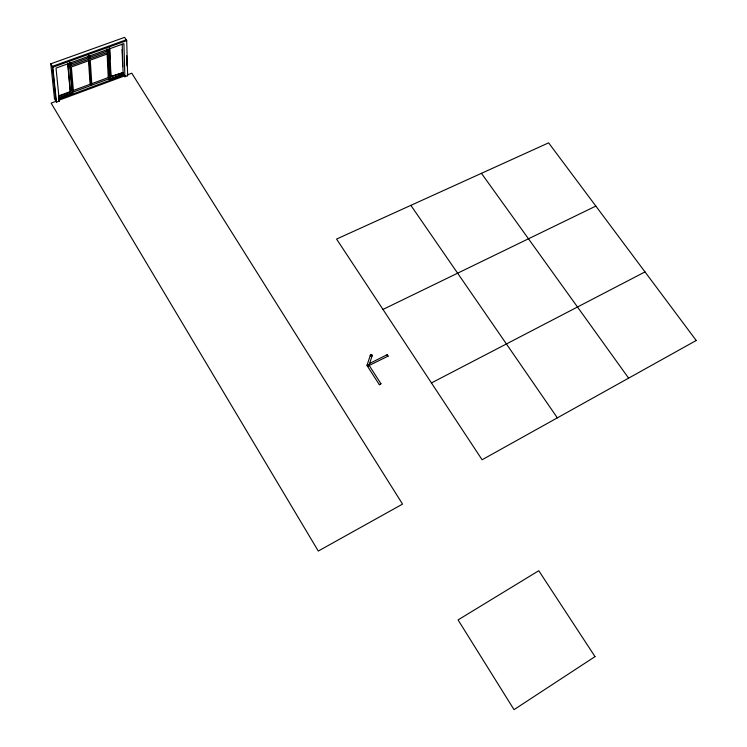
<?xml version="1.0" encoding="UTF-8"?>
<svg xmlns="http://www.w3.org/2000/svg" width="747" height="747" viewBox="0 0 747 747"><rect width="100%" height="100%" fill="white"/><g stroke="black" fill="none" stroke-linecap="round" stroke-linejoin="round"><path stroke-width="1.12" d="M368.803 364.863L380.933 383.697L380.204 384.453L379.336 384.677L367.207 365.834L367.926 365.068M379.336 384.677L380.933 383.697M368.355 366.189L368.738 365.068M370.372 355.096L367.104 365.096L367.785 366.151L388.113 356.114L387.179 354.676L369.634 363.481M368.486 366.095L368.439 365.6M387.179 354.676L387.17 355.255M368.906 365.591L372.202 355.6M367.104 365.096L367.982 364.499M431.449 382.94L644.997 271.908M382.978 309.435L595.835 206.088M58.976 98.184L72.104 93.319L69.434 62.533M108.707 49.405L110.108 80.246L109.604 79.443L123.376 74.345L123.32 72.506L110.743 76.661L123.32 72.506M58.369 99.416L123.881 75.148M56.576 101.088L51.123 103.114L318.278 551.053L402.54 504.104L131.771 73.206L127.42 74.821M58.752 100.285L125.235 75.634M56.483 102.134L59.358 101.069L56.016 68.098L123.909 43.625L124.889 76.754L127.644 75.727L126.71 40.637L124.628 37.35L50.777 63.822L54.503 98.828L56.483 102.134L52.832 67.221L50.777 63.822M58.509 95.961L70.19 91.638L67.725 63.869M88.491 60.423L90.088 84.29L72.739 90.695L73.486 91.928L90.835 85.513L89.182 60.535L71.357 66.978L73.486 91.928M91.106 83.916L108.259 77.576L107.129 53.681M58.752 96.372L70.442 92.049L67.874 63.131M109.006 78.79L91.862 85.13L90.238 60.152L107.848 53.775L109.006 78.79L108.259 77.576M58.724 97.773L71.824 92.927M108.941 79.191L122.041 74.345M88.183 55.801L88.323 57.874L70.47 64.317L71.236 65.577L89.089 59.125L88.884 56.006M90.415 57.127L107.017 51.132L106.914 49.05M107.643 49.246L107.783 52.365L90.144 58.742L89.939 55.623M126.196 39.815L52.318 66.371L55.988 101.303M52.832 67.221L126.71 40.637M388.038 356.319L387.348 355.693M367.879 364.629L367.879 365.741L367.216 365.741M481.442 173.332L628.619 378.15M410.85 205.36L557.355 417.853M127.139 74.924L127.644 75.727M122.881 73.542L124.889 76.754M107.017 51.132L107.783 52.365M88.323 57.874L89.089 59.125M90.088 84.29L90.835 85.513M72.104 93.319L72.599 94.141L69.844 62.234M58.864 100.238L59.358 101.069M72.057 82.758L72.254 85.027M70.974 62.459L71.236 65.577M89.238 55.418L89.379 57.5M90.732 78.23L90.882 80.499M108.67 58.864L108.978 65.727M109.454 76.007L109.604 79.443M109.716 48.06L110.995 77.062M109.454 47.649L109.968 59.256M110.182 63.897L110.696 75.503M122.2 44.232L123.134 73.944M122.125 49.498L122.667 66.67M126.616 55.67L126.897 65.867M595.014 656.622L514.029 709.65L458.07 619.917L538.774 570.717L595.014 656.622M696.223 340.483L482.104 459.769L336.57 239.059L548.615 142.854L696.223 340.483M370.484 355.749A0.952 0.85 17.7 0 0 372.118 355.805A0.952 0.85 17.7 0 0 371.259 354.489A0.952 0.85 17.7 0 0 370.484 355.749"/></g></svg>
